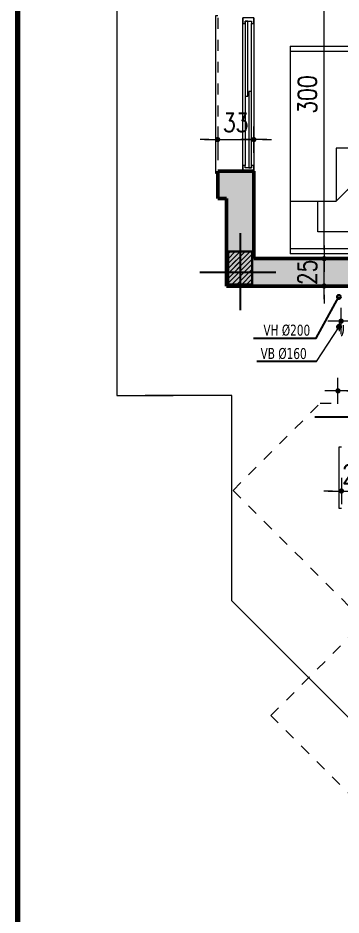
# Model space of a CAD drawing. Header units: millimetres. Extents: x 906 to 2589, y -1235 to -637.
# Drawn here: x 2450.65 to 2453.6, y -1230.16 to -1221.96 of the extents above; entities that cross this region are included whole.
import ezdxf

# ---------------------------------------------------------------- set-up
doc = ezdxf.new("R2010")
doc.units = ezdxf.units.MM
for name, pattern in [('AXES', [2, 1.25, -0.25, 0.25, -0.25]), ('CACHE', [0.375, 0.25, -0.125]), ('CONTINOUS', [0]), ('HIDDEN', [0.375, 0.25, -0.125])]:
    doc.linetypes.add(name, pattern=pattern)
doc.layers.get('DEFPOINTS').update_dxf_attribs({"color": 255, "lineweight": 13})
for name, color, linetype, lineweight in [('A-signe', 7, 'Continuous', 9), ('APPUITS', 7, 'Continuous', 18), ('DIM.', 4, 'Continuous', 25), ('Extracteur cuisine 300m3', 7, 'Continuous', 20), ('HACHURE POTEAUX', 7, 'Continuous', 15), ('interrompu', 7, 'HIDDEN', 15), ('MENUISERIE', 7, 'Continuous', 13), ('MEUBLE', 35, 'Continuous', 15), ('MUR 0.3', 7, 'Continuous', 30), ('MUR 0.5', 7, 'Continuous', 50), ('mur 0.8', 7, 'Continuous', 80), ('POTEAUX ARCH', 7, 'Continuous', 30), ('POTEAUX HACHURE', 7, 'Continuous', 15), ('REVERS D EAU', 7, 'Continuous', 13)]:
    doc.layers.add(name, color=color, linetype=linetype, lineweight=lineweight)
doc.layers.add('AXE', color=7, linetype='AXES')
doc.layers.add('TEINTE 2', color=3, linetype='Continuous')
doc.styles.add('atef', font='romans.shx', dxfattribs={"width": 0.8})
doc.styles.add('COTE', font='verdana.ttf', dxfattribs={"width": 0.7})
doc.dimstyles.new('COTEXT', dxfattribs={"dimscale": 0, "dimtxt": 0.17, "dimasz": 0.08, "dimexe": 0.015, "dimexo": 0.015, "dimgap": 0.07, "dimtad": 1, "dimdec": 0, "dimlfac": 100, "dimzin": 0, "dimdsep": 46, "dimtxsty": 'atef', "dimblk": 'SIG2', "dimcen": 0.15, "dimse1": 1, "dimse2": 1, "dimclrd": 256, "dimclre": 6, "dimclrt": 2, "dimadec": 0, "dimazin": 0, "dimtfac": 0.5, "dimtdec": 0, "dimtix": 1, "dimtmove": 2, "dimatfit": 1, "dimldrblk": 'SIG2', "dimfxl": 0.18, "dimtolj": 1, "dimtzin": 0, "dimlwd": 18, "dimarcsym": 0})

# ---------------------------------------------------------------- blocks, each defined once
blk = doc.blocks.new('SIG2')
at = {"layer": 'A-signe'}
for p, q in [((0, 1.5), (0, 0.5)), ((-1.5, 0), (-0.5, 0)), ((-0.5, 0), (0.5, 0)), ((0, 0.5), (0, -0.5)), ((0.5, 0), (1.5, 0)), ((0, -0.5), (0, -1.5))]:
    blk.add_line(p, q, dxfattribs=at)
at = {"layer": 'A-signe', "const_width": 0.3}
blk.add_lwpolyline([(-0.15, 0, 1), (0.15, 0, 1)], format="xyb", close=True, dxfattribs=at)
blk = doc.blocks.new('*D302')
at = {"layer": 'DEFPOINTS', "color": 0, "transparency": 16777216}
for p in [(2453.1465, -1221.164), (2453.444, -1221.164), (2453.1465, -1224.164)]:
    blk.add_point(p, dxfattribs=at)
at = {"layer": 'DIM.', "lineweight": 18, "transparency": 16777216}
blk.add_line((2453.444, -1224.084), (2453.444, -1221.244), dxfattribs=at)
at = {"layer": 'DIM.', "lineweight": 18, "transparency": 16777216, "xscale": 0.08, "yscale": 0.08, "zscale": 0.08}
for p, rotation in [((2453.444, -1221.164), 90), ((2453.444, -1224.164), 270)]:
    blk.add_blockref('SIG2', p, dxfattribs=dict(at, rotation=rotation))
at = {"layer": 'DIM.', "color": 2, "transparency": 16777216, "insert": (2453.289, -1222.664), "char_height": 0.17, "attachment_point": 5, "rotation": 90, "style": 'atef'}
blk.add_mtext('\\A1;300', dxfattribs=at)
blk = doc.blocks.new('*D312')
at = {"layer": 'DEFPOINTS', "color": 0, "transparency": 16777216}
for p in [(2452.4704, -1222.7781), (2452.8004, -1222.7781), (2452.8004, -1223.0756)]:
    blk.add_point(p, dxfattribs=at)
at = {"layer": 'DIM.', "lineweight": 18, "transparency": 16777216}
for p, q in [((2452.3904, -1223.0756), (2452.3104, -1223.0756)), ((2452.4704, -1223.0756), (2452.8004, -1223.0756)), ((2452.8804, -1223.0756), (2452.9604, -1223.0756))]:
    blk.add_line(p, q, dxfattribs=at)
at = {"layer": 'DIM.', "lineweight": 18, "transparency": 16777216, "xscale": 0.08, "yscale": 0.08, "zscale": 0.08}
blk.add_blockref('SIG2', (2452.4704, -1223.0756), dxfattribs=at)
at = {"layer": 'DIM.', "lineweight": 18, "transparency": 16777216, "xscale": 0.08, "yscale": 0.08, "zscale": 0.08, "rotation": 180}
blk.add_blockref('SIG2', (2452.8004, -1223.0756), dxfattribs=at)
at = {"layer": 'DIM.', "color": 2, "transparency": 16777216, "insert": (2452.6354, -1222.9206), "char_height": 0.17, "attachment_point": 5, "style": 'atef'}
blk.add_mtext('\\A1;33', dxfattribs=at)
blk = doc.blocks.new('*D138')
at = {"layer": 'DEFPOINTS', "color": 0, "transparency": 16777216}
for p in [(2453.5977, -1224.3714), (2455.1004, -1224.3711), (2453.5977, -1224.735)]:
    blk.add_point(p, dxfattribs=at)
at = {"layer": 'DIM.', "lineweight": 18, "transparency": 16777216}
blk.add_line((2455.0205, -1224.7348), (2453.6777, -1224.735), dxfattribs=at)
at = {"layer": 'DIM.', "lineweight": 18, "transparency": 16777216, "xscale": 0.08, "yscale": 0.08, "zscale": 0.08}
for p, rotation in [((2453.5977, -1224.735), 180.0101809212706), ((2455.1005, -1224.7347), 0.01018092127059056)]:
    blk.add_blockref('SIG2', p, dxfattribs=dict(at, rotation=rotation))
at = {"layer": 'DIM.', "color": 2, "transparency": 16777216, "insert": (2454.3491, -1224.5799), "char_height": 0.17, "attachment_point": 5, "rotation": 0.01018, "style": 'atef'}
blk.add_mtext('\\A1;150', dxfattribs=at)
blk = doc.blocks.new('*D139')
at = {"layer": 'DEFPOINTS', "color": 0, "transparency": 16777216}
for p in [(2453.5687, -1225.3724), (2455.0687, -1225.3724), (2455.0687, -1225.3724)]:
    blk.add_point(p, dxfattribs=at)
at = {"layer": 'DIM.', "lineweight": 18, "transparency": 16777216}
blk.add_line((2453.6487, -1225.3724), (2454.9887, -1225.3724), dxfattribs=at)
at = {"layer": 'DIM.', "lineweight": 18, "transparency": 16777216, "xscale": 0.08, "yscale": 0.08, "zscale": 0.08}
for p, rotation in [((2453.5687, -1225.3724), 180.0003819718931), ((2455.0687, -1225.3724), 0.0003819718931039875)]:
    blk.add_blockref('SIG2', p, dxfattribs=dict(at, rotation=rotation))
at = {"layer": 'DIM.', "color": 2, "transparency": 16777216, "insert": (2454.3187, -1225.2174), "char_height": 0.17, "attachment_point": 5, "rotation": 0.00038, "style": 'atef'}
blk.add_mtext('\\A1;150', dxfattribs=at)
blk = doc.blocks.new('*D330')
at = {"layer": 'DEFPOINTS', "color": 0, "transparency": 16777216}
for p in [(2453.3266, -1224.164), (2453.444, -1224.164), (2453.3266, -1224.414)]:
    blk.add_point(p, dxfattribs=at)
at = {"layer": 'DIM.', "lineweight": 18, "transparency": 16777216}
for p, q in [((2453.444, -1224.084), (2453.444, -1224.004)), ((2453.444, -1224.414), (2453.444, -1224.164)), ((2453.444, -1224.494), (2453.444, -1224.574))]:
    blk.add_line(p, q, dxfattribs=at)
at = {"layer": 'DIM.', "lineweight": 18, "transparency": 16777216, "xscale": 0.08, "yscale": 0.08, "zscale": 0.08}
for p, rotation in [((2453.444, -1224.164), 270), ((2453.444, -1224.414), 90)]:
    blk.add_blockref('SIG2', p, dxfattribs=dict(at, rotation=rotation))
at = {"layer": 'DIM.', "color": 2, "transparency": 16777216, "insert": (2453.289, -1224.289), "char_height": 0.17, "attachment_point": 5, "rotation": 90, "style": 'atef'}
blk.add_mtext('\\A1;25', dxfattribs=at)
blk = doc.blocks.new('*D156')
at = {"layer": 'DEFPOINTS', "color": 0, "linetype": 'Continuous', "transparency": 16777216}
for p in [(2453.8504, -1226.2879), (2453.6004, -1226.5358), (2453.8504, -1226.5339)]:
    blk.add_point(p, dxfattribs=at)
at = {"layer": 'DIM.', "linetype": 'Continuous', "lineweight": 18, "transparency": 16777216}
for p, q in [((2453.5204, -1226.2879), (2453.4404, -1226.2879)), ((2453.6004, -1226.2879), (2453.8504, -1226.2879)), ((2453.9304, -1226.2879), (2454.0104, -1226.2879))]:
    blk.add_line(p, q, dxfattribs=at)
at = {"layer": 'DIM.', "linetype": 'Continuous', "lineweight": 18, "transparency": 16777216, "xscale": 0.08, "yscale": 0.08, "zscale": 0.08}
blk.add_blockref('SIG2', (2453.6004, -1226.2879), dxfattribs=at)
at = {"layer": 'DIM.', "linetype": 'Continuous', "lineweight": 18, "transparency": 16777216, "xscale": 0.08, "yscale": 0.08, "zscale": 0.08, "rotation": 180}
blk.add_blockref('SIG2', (2453.8504, -1226.2879), dxfattribs=at)
at = {"layer": 'DIM.', "color": 2, "linetype": 'Continuous', "transparency": 16777216, "insert": (2453.7254, -1226.1329), "char_height": 0.17, "attachment_point": 5, "style": 'atef'}
blk.add_mtext('\\A1;25', dxfattribs=at)
blk = doc.blocks.new('A$C4AA77CC6')
at = {"linetype": 'ByBlock'}
for p, q in [((1.1226, 2.0646), (0, 0.5318)), ((1.8487, 1.5329), (1.1226, 2.0646)), ((1.0926, 2.0237), (1.8187, 1.4919)), ((1.8487, 1.5329), (0.7261, 0)), ((0.5703, 1.3105), (0.9596, 1.0253)), ((0.6745, 0.636), (0.5703, 1.3105)), ((0.9596, 1.0253), (0.6745, 0.636)), ((0.3964, 0.9656), (0.1713, 0.6582)), ((0.6526, 0.778), (0.3964, 0.9656)), ((0.1713, 0.6582), (0.6426, 0.313)), ((1.0112, 0.3894), (0.6745, 0.636)), ((0, 0.5318), (0.7261, 0)), ((0.7561, 0.041), (0.03, 0.5727)), ((0.6426, 0.313), (0.8077, 0.5384))]:
    blk.add_line(p, q, dxfattribs=at)

msp = doc.modelspace()

# ---------------------------------------------------------------- hatches: boundary and pattern name
at = {"layer": 'HACHURE POTEAUX'}
h = msp.add_hatch(dxfattribs=at)
h.set_pattern_fill('ANSI31', color=256, scale=0.01)
h.set_pattern_definition([(45, (1356.292442, -320.848643), (-0.0224506403, 0.0224506403), [])])
h.paths.add_polyline_path([(2452.7852, -1224.179), (2452.5652, -1224.179), (2452.5652, -1224.399), (2452.7852, -1224.399)])
at = {"layer": 'POTEAUX HACHURE'}
h = msp.add_hatch(dxfattribs=at)
h.set_pattern_fill('ANSI31', color=256, scale=0.01)
h.set_pattern_definition([(45, (1356.29259, -320.84866), (-0.0224506403, 0.0224506403), [])])
h.paths.add_polyline_path([(2452.7854, -1224.099), (2452.5654, -1224.099), (2452.5654, -1224.399), (2452.7854, -1224.399)])
at = {"layer": 'TEINTE 2', "linetype": 'CONTINOUS'}
h = msp.add_hatch(color=256, dxfattribs=at)
h.dxf.hatch_style = 1
h.paths.add_polyline_path([(2456.3504, -1222.984), (2456.4501, -1222.984), (2456.4501, -1222.884), (2456.2004, -1222.884), (2456.2004, -1221.064), (2455.8677, -1221.064), (2455.8677, -1221.164), (2456.1004, -1221.164), (2456.1004, -1224.164), (2452.8004, -1224.164), (2452.8004, -1223.364), (2452.4704, -1223.364), (2452.4704, -1223.614), (2452.5504, -1223.614), (2452.5504, -1224.414), (2453.6004, -1224.4141), (2455.1004, -1224.414), (2455.1004, -1224.604), (2455.3504, -1224.604), (2455.3504, -1224.264), (2456.2004, -1224.264), (2456.2004, -1223.414), (2456.3504, -1223.414)])

# ---------------------------------------------------------------- linework, layer by layer
at = {"layer": 'APPUITS'}
for points in [[(2452.4704, -1221.944), (2452.4504, -1221.944), (2452.4504, -1223.384), (2452.4704, -1223.384)], [(2453.6004, -1225.8874), (2453.5774, -1225.8874), (2453.5774, -1226.4452), (2453.6004, -1226.4452)]]:
    msp.add_lwpolyline(points, dxfattribs=at)
at = {"layer": 'AXE'}
for p, q in [((2452.6754, -1223.9309), (2452.6754, -1224.6339)), ((2452.307, -1224.289), (2453.0003, -1224.289)), ((2453.3573, -1225.609), (2454.0505, -1225.609))]:
    msp.add_line(p, q, dxfattribs=at)
at = {"layer": 'Extracteur cuisine 300m3'}
msp.add_line((2453.3737, -1225.1041), (2453.5787, -1224.7866), dxfattribs=at)
at = {"layer": 'Extracteur cuisine 300m3', "lineweight": 25}
msp.add_line((2453.3737, -1225.1041), (2452.8283, -1225.1041), dxfattribs=at)
at = {"layer": 'Extracteur cuisine 300m3', "lineweight": 25, "flags": 128}
msp.add_lwpolyline([(2452.7963, -1224.8906), (2453.3694, -1224.8906), (2453.5776, -1224.5144)], dxfattribs=at)
at = {"layer": 'Extracteur cuisine 300m3', "linetype": 'CACHE', "ltscale": 0.15, "extrusion": (0, 0, -1)}
msp.add_ellipse((2453.5996, -1224.7866), major_axis=(0, -0.08), ratio=0.260794, dxfattribs=at)
at = {"layer": 'interrompu', "ltscale": 0.2}
msp.add_line((2452.4704, -1221.964), (2452.4704, -1223.364), dxfattribs=at)
msp.add_lwpolyline([(2464.5254, -1228.334), (2463.1004, -1228.334), (2463.1004, -1230.834), (2462.3004, -1230.8335), (2462.3004, -1230.934), (2460.4004, -1230.934), (2460.4004, -1230.834), (2460.0004, -1230.834), (2460.0004, -1231.334), (2459.2004, -1231.334), (2459.2004, -1231.434), (2457.3004, -1231.434), (2457.3004, -1231.334), (2456.5004, -1231.334), (2456.5006, -1231.234), (2455.8502, -1231.234), (2452.9561, -1228.3399), (2453.8124, -1227.4836), (2452.6103, -1226.2815), (2453.4078, -1225.484), (2453.6002, -1225.484)], dxfattribs=at)
at = {"layer": 'MENUISERIE', "color": 2, "linetype": 'Continuous'}
for p, q in [((2452.7004, -1223.364), (2452.7004, -1221.964)), ((2452.8004, -1221.964), (2452.8004, -1223.364)), ((2452.7204, -1222.014), (2452.7204, -1223.314)), ((2452.7804, -1223.314), (2452.7804, -1222.014))]:
    msp.add_line(p, q, dxfattribs=at)
at = {"layer": 'MENUISERIE', "color": 2, "linetype": 'Continuous', "extrusion": (0, 0, -1)}
for points in [[(-2452.7004, -1221.964), (-2452.7004, -1222.014), (-2452.7204, -1222.014), (-2452.7204, -1221.994), (-2452.7804, -1221.994), (-2452.7804, -1222.014), (-2452.8004, -1222.014), (-2452.8004, -1221.964), (-2452.8004, -1221.964)], [(-2452.7204, -1222.6778), (-2452.7454, -1222.6778), (-2452.7454, -1221.994), (-2452.7204, -1221.994), (-2452.7204, -1221.994)], [(-2452.7554, -1223.334), (-2452.7804, -1223.334), (-2452.7804, -1222.6378), (-2452.7554, -1222.6378), (-2452.7554, -1222.6378)], [(-2452.7004, -1223.364), (-2452.8004, -1223.364), (-2452.8004, -1223.314), (-2452.7804, -1223.314), (-2452.7804, -1223.334), (-2452.7204, -1223.334), (-2452.7204, -1223.314), (-2452.7004, -1223.314), (-2452.7004, -1223.314)]]:
    msp.add_lwpolyline(points, close=True, dxfattribs=at)
at = {"layer": 'MUR 0.3'}
for centre in [(2453.5776, -1224.5144), (2453.5787, -1224.7866)]:
    msp.add_circle(centre, 0.0173, dxfattribs=at)
at = {"layer": 'MUR 0.5'}
for p, q in [((2452.4704, -1223.614), (2452.4704, -1223.364)), ((2452.4704, -1223.364), (2452.8004, -1223.364)), ((2452.8004, -1223.364), (2452.8004, -1224.164)), ((2452.5504, -1223.614), (2452.4704, -1223.614)), ((2452.5504, -1224.414), (2452.5504, -1223.614)), ((2456.1004, -1224.164), (2452.8004, -1224.164)), ((2455.1004, -1224.414), (2452.5504, -1224.414))]:
    msp.add_line(p, q, dxfattribs=at)
at = {"layer": 'mur 0.8'}
msp.add_lwpolyline([(2450.6464, -1200.9216), (2494.6464, -1200.9216), (2494.6464, -1234.3067), (2450.6464, -1234.3067)], close=True, dxfattribs=at)
at = {"layer": 'POTEAUX ARCH'}
msp.add_lwpolyline([(2452.7854, -1224.099), (2452.5654, -1224.099), (2452.5654, -1224.399), (2452.7854, -1224.399)], close=True, dxfattribs=at)
at = {"layer": 'REVERS D EAU'}
for points in [[(2452.5504, -1210.114), (2451.5502, -1210.114), (2451.5502, -1220.814), (2451.5502, -1225.414), (2452.0634, -1225.414)], [(2465.1503, -1231.034), (2455.5003, -1231.0341), (2455.5003, -1230.192), (2452.6004, -1227.2921), (2452.6004, -1225.414), (2451.8069, -1225.414)]]:
    msp.add_lwpolyline(points, dxfattribs=at)

# ---------------------------------------------------------------- block references
at = {"layer": 'MEUBLE', "xscale": -1, "rotation": 323.7826317551634}
msp.add_blockref('A$C4AA77CC6', (2453.7194, -1224.5497), dxfattribs=at)

# ---------------------------------------------------------------- texts
at = {"layer": 'Extracteur cuisine 300m3', "lineweight": 25, "style": 'COTE', "width": 0.7}
for s, p in [('VH %%C200', (2452.888, -1224.8663, 0)), ('VB %%C160', (2452.862, -1225.0798, 0))]:
    msp.add_text(s, height=0.1, rotation=359.77962, dxfattribs=at).set_placement(p)

# ---------------------------------------------------------------- dimensions: what is measured, and where the dimension line sits
at = {"layer": 'DIM.'}
for base, p1, p2, picture, middle in [((2453.444, -1221.164), (2453.1465, -1224.164), (2453.1465, -1221.164), '*D302', (2453.289, -1222.664)), ((2453.444, -1224.164), (2453.3266, -1224.414), (2453.3266, -1224.164), '*D330', (2453.289, -1224.289))]:
    dim = msp.add_linear_dim(base=base, p1=p1, p2=p2, angle=90, dimstyle='COTEXT', override={"dimscale": 1}, dxfattribs=at)
    dim.commit()
    dim.dimension.update_dxf_attribs({"geometry": picture, "text_midpoint": middle})
dim = msp.add_linear_dim(base=(2452.8004, -1223.0756), p1=(2452.4704, -1222.7781), p2=(2452.8004, -1222.7781), dimstyle='COTEXT', override={"dimscale": 1}, dxfattribs=at)
dim.commit()
dim.dimension.update_dxf_attribs({"geometry": '*D312', "text_midpoint": (2452.6354, -1222.9206)})
for p1, p2, distance, picture, middle in [((2455.1004, -1224.3711), (2453.5977, -1224.3714), 0.3636, '*D138', (2454.3491, -1224.5799)), ((2453.5687, -1225.3724), (2455.0687, -1225.3724), 0, '*D139', (2454.3187, -1225.2174))]:
    dim = msp.add_aligned_dim(p1=p1, p2=p2, distance=distance, dimstyle='COTEXT', override={"dimscale": 1}, dxfattribs=at)
    dim.commit()
    dim.dimension.update_dxf_attribs({"geometry": picture, "text_midpoint": middle})
at = {"layer": 'DIM.', "linetype": 'Continuous'}
dim = msp.add_linear_dim(base=(2453.8504, -1226.2879), p1=(2453.6004, -1226.5358), p2=(2453.8504, -1226.5339), dimstyle='COTEXT', override={"dimscale": 1}, dxfattribs=at)
dim.commit()
dim.dimension.update_dxf_attribs({"geometry": '*D156', "text_midpoint": (2453.7254, -1226.1329)})

doc.saveas('drawing.dxf')
